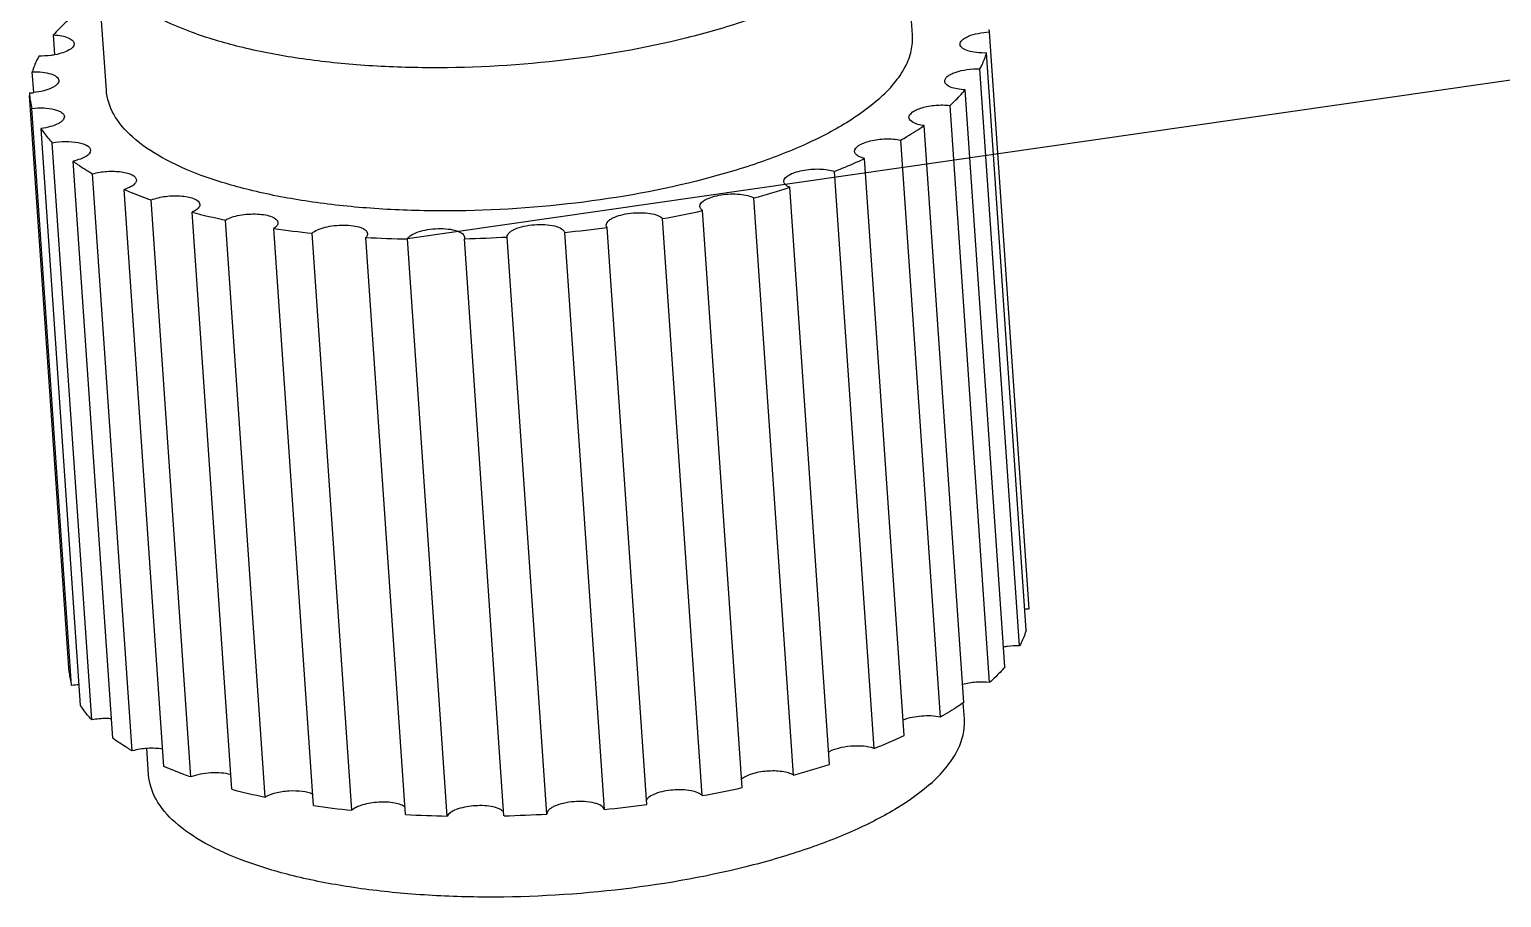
# Model space of a CAD drawing. Extents: x -425 to 6552, y -3049 to 3105.
# Drawn here: x -97.57 to -91.03, y -1718.68 to -1714.82 of the extents above; entities that cross this region are included whole.
import ezdxf

# ---------------------------------------------------------------- set-up
doc = ezdxf.new("R2010")
doc.units = 0
doc.layers.get('0').update_dxf_attribs({"linetype": 'CONTINUOUS'})
doc.layers.add('DIM', color=1, linetype='CONTINUOUS')

msp = doc.modelspace()

# ---------------------------------------------------------------- linework, layer by layer
at = {"color": 7, "linetype": 'CONTINUOUS'}
for p, q in [((-93.643, -1714.8454), (-93.6867, -1714.2092)), ((-97.2256, -1715.0916), (-97.2693, -1714.4554)), ((-97.4539, -1714.9343), (-97.46, -1714.8463)), ((-93.3013, -1714.8329), (-93.3018, -1714.8219)), ((-93.125, -1717.3973), (-93.3013, -1714.8329)), ((-93.1376, -1717.4909), (-93.3139, -1714.9265)), ((-97.5484, -1715.1025), (-97.5547, -1715.0104)), ((-93.1669, -1717.5612), (-93.3432, -1714.9968)), ((-97.5674, -1715.104), (-97.5668, -1715.115)), ((-93.2324, -1717.655), (-93.4086, -1715.0906)), ((-97.3906, -1717.6794), (-97.5668, -1715.115)), ((-97.3806, -1717.737), (-97.5568, -1715.1726)), ((-93.3002, -1717.7238), (-93.4764, -1715.1594)), ((-97.3398, -1717.8264), (-97.516, -1715.262)), ((-93.4157, -1717.8137), (-93.5919, -1715.2493)), ((-97.2899, -1717.8903), (-97.4661, -1715.3259)), ((-93.5191, -1717.8781), (-93.6953, -1715.3137)), ((-97.1975, -1717.9715), (-97.3737, -1715.4071)), ((-93.6795, -1717.9601), (-93.8557, -1715.3957)), ((-97.1104, -1718.0279), (-97.2867, -1715.4635)), ((-93.8139, -1718.0173), (-93.9902, -1715.4529)), ((-96.9704, -1718.0974), (-97.1467, -1715.533)), ((-94.1719, -1718.1353), (-94.3481, -1715.5709)), ((-94.0123, -1718.0879), (-94.1885, -1715.5235)), ((-96.85, -1718.144), (-97.0262, -1715.5796)), ((-96.6685, -1718.1987), (-96.8448, -1715.6343)), ((-94.3995, -1718.1914), (-94.5758, -1715.627)), ((-96.52, -1718.2333), (-96.6962, -1715.6689)), ((-94.8243, -1718.2661), (-95.0005, -1715.7017)), ((-94.5773, -1718.227), (-94.7536, -1715.6626)), ((-96.305, -1718.2709), (-96.4812, -1715.7065)), ((-96.1348, -1718.292), (-96.311, -1715.7276)), ((-95.8957, -1718.3108), (-96.0719, -1715.7464)), ((-95.7113, -1718.3175), (-95.8876, -1715.7531)), ((-95.6338, -1715.7454), (-95.6347, -1715.7523)), ((-95.4585, -1718.3167), (-95.6347, -1715.7523)), ((-95.268, -1718.3088), (-95.4443, -1715.7444)), ((-95.0125, -1718.2884), (-95.1888, -1715.724)), ((-93.4126, -1717.8854), (-93.4175, -1717.8149)), ((-97.0379, -1718.1345), (-97.046, -1718.0174))]:
    msp.add_line(p, q, dxfattribs=at)
for centre, radius, start, end in [((-97.5859, -1714.7517), 0.3528, 273.01675, 276.10737), ((-97.2815, -1715.0951), 0.286, 184.00104, 195.72557), ((-95.3938, -1711.7612), 3.9506, 285.34779, 287.76298), ((-96.1002, -1712.7731), 2.9565, 255.41405, 258.37026), ((-95.6631, -1710.6641), 5.0806, 280.31207, 282.35741), ((-95.7702, -1710.0059), 5.7476, 275.8054, 277.69519), ((-95.8761, -1711.5282), 4.2219, 261.75957, 264.08674), ((-95.7869, -1710.4742), 5.2799, 266.90617, 268.90798), ((-95.7837, -1709.8961), 5.8581, 271.45691, 273.32138), ((-93.1065, -1717.7496), 0.3528, 93.01675, 96.10737), ((-97.1052, -1717.6595), 0.286, 184.00104, 195.72557), ((-97.3431, -1718.0869), 0.352, 90.48617, 96.12168), ((-94.7614, -1715.6029), 2.5937, 291.42741, 294.65504), ((-95.192, -1714.4114), 3.8612, 285.31981, 287.79096), ((-95.9035, -1715.2495), 3.0468, 255.45786, 258.32645), ((-95.4732, -1713.2964), 5.0113, 280.29795, 282.37154), ((-95.6893, -1714.0074), 4.3077, 261.78275, 264.06356), ((-95.6085, -1712.9791), 5.3394, 266.91732, 268.89683), ((-95.6074, -1712.4605), 5.8581, 271.45691, 273.32138), ((-95.5939, -1712.5703), 5.7476, 275.8054, 277.69519)]:
    msp.add_arc(centre, radius, start, end, dxfattribs=at)
for points, knots in [([(-93.8361, -1714.4951), (-93.8805, -1714.5347), (-93.9871, -1714.6101), (-94.1745, -1714.7058), (-94.3981, -1714.7914), (-94.7472, -1714.8917), (-95.2257, -1714.9738), (-95.7187, -1714.9994), (-96.1083, -1714.9829), (-96.3794, -1714.9525), (-96.6251, -1714.9051), (-96.8389, -1714.8419), (-97.0152, -1714.7647), (-97.1499, -1714.6749), (-97.2403, -1714.5727), (-97.2668, -1714.4928), (-97.2693, -1714.4554)], [0, 0, 0, 0, 0.048013, 0.104718, 0.169432, 0.240927, 0.397623, 0.559976, 0.638313, 0.712179, 0.779885, 0.84004, 0.891706, 0.934644, 0.96979, 1, 1, 1, 1]), ([(-97.3922, -1714.7775), (-97.3984, -1714.7831), (-97.4221, -1714.805), (-97.4444, -1714.8283), (-97.46, -1714.8463)], [0, 0, 0, 0, 0.260101, 1, 1, 1, 1]), ([(-97.46, -1714.8463), (-97.4479, -1714.8469), (-97.4253, -1714.8495), (-97.3936, -1714.8572), (-97.3693, -1714.8721), (-97.3685, -1714.8843)], [0, 0, 0, 0, 0.352295, 0.644696, 1, 1, 1, 1]), ([(-93.7924, -1715.1312), (-93.7679, -1715.1094), (-93.7244, -1715.0654), (-93.6746, -1714.9931), (-93.6457, -1714.9194), (-93.6414, -1714.8692), (-93.643, -1714.8454)], [0, 0, 0, 0, 0.295066, 0.554249, 0.785074, 1, 1, 1, 1]), ([(-93.4317, -1714.8884), (-93.4322, -1714.8814), (-93.4246, -1714.8697), (-93.4101, -1714.8595), (-93.3867, -1714.8479), (-93.3499, -1714.8377), (-93.3182, -1714.8338), (-93.3013, -1714.8329)], [0, 0, 0, 0, 0.140004, 0.23986, 0.36167, 0.659983, 1, 1, 1, 1]), ([(-97.3685, -1714.8843), (-97.3677, -1714.8965), (-97.3896, -1714.9145), (-97.42, -1714.9265), (-97.4419, -1714.9322), (-97.4538, -1714.9344)], [0, 0, 0, 0, 0.355336, 0.647732, 1, 1, 1, 1]), ([(-93.3139, -1714.9265), (-93.3289, -1714.927), (-93.3568, -1714.9261), (-93.3896, -1714.9202), (-93.4105, -1714.912), (-93.424, -1714.9041), (-93.4313, -1714.8946), (-93.4317, -1714.8884)], [0, 0, 0, 0, 0.344809, 0.639155, 0.758557, 0.857044, 1, 1, 1, 1]), ([(-97.5255, -1714.9401), (-97.5286, -1714.9459), (-97.5401, -1714.9686), (-97.5494, -1714.9923), (-97.5547, -1715.0104)], [0, 0, 0, 0, 0.258447, 1, 1, 1, 1]), ([(-97.4538, -1714.9344), (-97.4596, -1714.9355), (-97.4833, -1714.9393), (-97.5074, -1714.9406), (-97.5255, -1714.9401)], [0, 0, 0, 0, 0.24649, 1, 1, 1, 1]), ([(-93.3432, -1714.9968), (-93.34, -1714.991), (-93.3286, -1714.9684), (-93.3192, -1714.9446), (-93.3139, -1714.9265)], [0, 0, 0, 0, 0.258447, 1, 1, 1, 1]), ([(-97.5547, -1715.0104), (-97.5397, -1715.0099), (-97.5118, -1715.0108), (-97.479, -1715.0167), (-97.4581, -1715.0249), (-97.4446, -1715.0328), (-97.4374, -1715.0423), (-97.4369, -1715.0486)], [0, 0, 0, 0, 0.344809, 0.639155, 0.758557, 0.857044, 1, 1, 1, 1]), ([(-93.5001, -1715.0526), (-93.5007, -1715.0445), (-93.4905, -1715.0312), (-93.4725, -1715.0204), (-93.4434, -1715.0081), (-93.3997, -1714.9986), (-93.3625, -1714.9963), (-93.3432, -1714.9968)], [0, 0, 0, 0, 0.138068, 0.240879, 0.36684, 0.670452, 1, 1, 1, 1]), ([(-97.4369, -1715.0486), (-97.4365, -1715.0548), (-97.4424, -1715.0652), (-97.4547, -1715.0748), (-97.4743, -1715.0858), (-97.5059, -1715.0962), (-97.5335, -1715.1009), (-97.5484, -1715.1025)], [0, 0, 0, 0, 0.142928, 0.241416, 0.360757, 0.655067, 1, 1, 1, 1]), ([(-93.7924, -1715.1312), (-93.8368, -1715.1708), (-93.9434, -1715.2462), (-94.1307, -1715.3419), (-94.3543, -1715.4275), (-94.7035, -1715.5279), (-95.182, -1715.6099), (-95.6749, -1715.6356), (-96.0646, -1715.619), (-96.3357, -1715.5887), (-96.5814, -1715.5412), (-96.7951, -1715.478), (-96.9714, -1715.4008), (-97.1061, -1715.311), (-97.1966, -1715.2088), (-97.2231, -1715.1289), (-97.2256, -1715.0916)], [0, 0, 0, 0, 0.048013, 0.104718, 0.169432, 0.240927, 0.397623, 0.559976, 0.638313, 0.712179, 0.779885, 0.84004, 0.891706, 0.934644, 0.96979, 1, 1, 1, 1]), ([(-93.4086, -1715.0906), (-93.4207, -1715.09), (-93.4433, -1715.0874), (-93.4751, -1715.0797), (-93.4993, -1715.0648), (-93.5001, -1715.0526)], [0, 0, 0, 0, 0.352295, 0.644696, 1, 1, 1, 1]), ([(-93.4764, -1715.1594), (-93.4702, -1715.1538), (-93.4466, -1715.1319), (-93.4242, -1715.1086), (-93.4086, -1715.0906)], [0, 0, 0, 0, 0.260101, 1, 1, 1, 1]), ([(-97.5568, -1715.1726), (-97.5392, -1715.1707), (-97.5057, -1715.1696), (-97.4659, -1715.1742), (-97.4394, -1715.1826), (-97.4226, -1715.1907), (-97.4128, -1715.2016), (-97.4123, -1715.2089)], [0, 0, 0, 0, 0.337408, 0.637299, 0.760224, 0.860819, 1, 1, 1, 1]), ([(-93.6587, -1715.2136), (-93.6593, -1715.2043), (-93.646, -1715.1894), (-93.6244, -1715.1781), (-93.5997, -1715.1691), (-93.571, -1715.1625), (-93.5295, -1715.1571), (-93.4974, -1715.1571), (-93.4764, -1715.1594)], [0, 0, 0, 0, 0.138378, 0.245337, 0.376301, 0.525529, 0.685154, 1, 1, 1, 1]), ([(-97.4123, -1715.2089), (-97.4119, -1715.2148), (-97.4172, -1715.2248), (-97.4285, -1715.2342), (-97.4466, -1715.2449), (-97.4761, -1715.2552), (-97.502, -1715.2601), (-97.516, -1715.262)], [0, 0, 0, 0, 0.144574, 0.242704, 0.361232, 0.653896, 1, 1, 1, 1]), ([(-93.5919, -1715.2493), (-93.601, -1715.248), (-93.6177, -1715.2447), (-93.6418, -1715.2364), (-93.658, -1715.2232), (-93.6587, -1715.2136)], [0, 0, 0, 0, 0.348964, 0.634422, 1, 1, 1, 1]), ([(-97.516, -1715.262), (-97.5125, -1715.2675), (-97.4974, -1715.2899), (-97.4801, -1715.3108), (-97.4661, -1715.3259)], [0, 0, 0, 0, 0.241001, 1, 1, 1, 1]), ([(-93.9005, -1715.3642), (-93.9012, -1715.3537), (-93.8844, -1715.3374), (-93.8589, -1715.3256), (-93.8298, -1715.3165), (-93.7967, -1715.3106), (-93.7513, -1715.307), (-93.7169, -1715.309), (-93.6953, -1715.3137)], [0, 0, 0, 0, 0.140926, 0.253279, 0.390202, 0.54373, 0.703749, 1, 1, 1, 1]), ([(-93.6953, -1715.3137), (-93.6862, -1715.3085), (-93.6511, -1715.288), (-93.6168, -1715.2663), (-93.5919, -1715.2493)], [0, 0, 0, 0, 0.258349, 1, 1, 1, 1]), ([(-97.4661, -1715.3259), (-97.4466, -1715.3222), (-97.408, -1715.3186), (-97.3615, -1715.3214), (-97.3294, -1715.3296), (-97.309, -1715.3379), (-97.2961, -1715.35), (-97.2956, -1715.3584)], [0, 0, 0, 0, 0.325723, 0.630814, 0.758155, 0.862056, 1, 1, 1, 1]), ([(-97.2956, -1715.3584), (-97.2948, -1715.3698), (-97.3144, -1715.3871), (-97.3425, -1715.399), (-97.3627, -1715.4047), (-97.3737, -1715.4071)], [0, 0, 0, 0, 0.357577, 0.648036, 1, 1, 1, 1]), ([(-93.8557, -1715.3957), (-93.862, -1715.3942), (-93.8733, -1715.3905), (-93.8901, -1715.3824), (-93.9, -1715.3715), (-93.9005, -1715.3642)], [0, 0, 0, 0, 0.338684, 0.616336, 1, 1, 1, 1]), ([(-97.3737, -1715.4071), (-97.367, -1715.412), (-97.3388, -1715.432), (-97.3094, -1715.4504), (-97.2867, -1715.4635)], [0, 0, 0, 0, 0.240424, 1, 1, 1, 1]), ([(-93.9902, -1715.4529), (-93.9786, -1715.4483), (-93.9334, -1715.4302), (-93.8886, -1715.4109), (-93.8557, -1715.3957)], [0, 0, 0, 0, 0.256197, 1, 1, 1, 1]), ([(-97.2867, -1715.4635), (-97.266, -1715.4577), (-97.2335, -1715.4527), (-97.1905, -1715.4517), (-97.1599, -1715.4539), (-97.1329, -1715.4594), (-97.1088, -1715.4676), (-97.0926, -1715.4808), (-97.0919, -1715.4904)], [0, 0, 0, 0, 0.309846, 0.469649, 0.620095, 0.752694, 0.861096, 1, 1, 1, 1]), ([(-97.0919, -1715.4904), (-97.0913, -1715.4994), (-97.1037, -1715.5138), (-97.1243, -1715.525), (-97.1387, -1715.5305), (-97.1467, -1715.533)], [0, 0, 0, 0, 0.369977, 0.653254, 1, 1, 1, 1]), ([(-94.2149, -1715.4979), (-94.2157, -1715.4861), (-94.1949, -1715.4684), (-94.1656, -1715.4565), (-94.132, -1715.4475), (-94.0949, -1715.4425), (-94.0569, -1715.4414), (-94.0217, -1715.4444), (-93.9998, -1715.4494), (-93.9902, -1715.4529)], [0, 0, 0, 0, 0.145468, 0.264423, 0.408181, 0.566176, 0.725778, 0.874142, 1, 1, 1, 1]), ([(-94.1885, -1715.5235), (-94.1923, -1715.5219), (-94.2033, -1715.5168), (-94.2143, -1715.5063), (-94.2149, -1715.4979)], [0, 0, 0, 0, 0.325253, 1, 1, 1, 1]), ([(-97.1467, -1715.533), (-97.1371, -1715.5371), (-97.0974, -1715.5538), (-97.057, -1715.5689), (-97.0262, -1715.5796)], [0, 0, 0, 0, 0.242276, 1, 1, 1, 1]), ([(-97.0262, -1715.5796), (-97.0056, -1715.5712), (-96.9714, -1715.5639), (-96.9251, -1715.5604), (-96.8903, -1715.5614), (-96.8589, -1715.5662), (-96.831, -1715.5743), (-96.811, -1715.5884), (-96.8102, -1715.5993)], [0, 0, 0, 0, 0.290086, 0.450099, 0.604936, 0.743777, 0.85794, 1, 1, 1, 1]), ([(-94.5882, -1715.6089), (-94.5891, -1715.5957), (-94.564, -1715.5768), (-94.5308, -1715.5647), (-94.4927, -1715.5561), (-94.4519, -1715.5524), (-94.4118, -1715.5533), (-94.3769, -1715.5588), (-94.3562, -1715.5661), (-94.3481, -1715.5709)], [0, 0, 0, 0, 0.152163, 0.279115, 0.430751, 0.593466, 0.751835, 0.891103, 1, 1, 1, 1]), ([(-96.8102, -1715.5993), (-96.81, -1715.6024), (-96.8122, -1715.6116), (-96.8249, -1715.6242), (-96.8373, -1715.631), (-96.8448, -1715.6343)], [0, 0, 0, 0, 0.179894, 0.524453, 1, 1, 1, 1]), ([(-95.004, -1715.6922), (-95.0044, -1715.6862), (-94.9988, -1715.676), (-94.987, -1715.6665), (-94.9682, -1715.6556), (-94.9376, -1715.6453), (-94.8959, -1715.6377), (-94.8518, -1715.6354), (-94.8106, -1715.6385), (-94.7774, -1715.6465), (-94.7591, -1715.6564), (-94.7536, -1715.6626)], [0, 0, 0, 0, 0.06631, 0.111653, 0.166499, 0.301892, 0.46122, 0.627464, 0.78231, 0.909615, 1, 1, 1, 1]), ([(-94.5758, -1715.627), (-94.5776, -1715.6257), (-94.5833, -1715.6211), (-94.5878, -1715.6141), (-94.5882, -1715.6089)], [0, 0, 0, 0, 0.296289, 1, 1, 1, 1]), ([(-96.6962, -1715.6689), (-96.6875, -1715.6638), (-96.6669, -1715.6552), (-96.6324, -1715.6467), (-96.594, -1715.642), (-96.5555, -1715.6413), (-96.5197, -1715.6454), (-96.4879, -1715.6531), (-96.4637, -1715.668), (-96.4628, -1715.6802)], [0, 0, 0, 0, 0.12109, 0.267002, 0.426349, 0.585706, 0.731657, 0.852798, 1, 1, 1, 1]), ([(-96.4628, -1715.6802), (-96.4627, -1715.6824), (-96.4643, -1715.6936), (-96.4739, -1715.7016), (-96.4812, -1715.7065)], [0, 0, 0, 0, 0.202632, 1, 1, 1, 1]), ([(-96.311, -1715.7276), (-96.3044, -1715.7214), (-96.2856, -1715.7107), (-96.2522, -1715.6998), (-96.2122, -1715.6927), (-96.1704, -1715.6903), (-96.1302, -1715.6933), (-96.0945, -1715.7006), (-96.0658, -1715.716), (-96.0649, -1715.7296)], [0, 0, 0, 0, 0.103716, 0.239967, 0.397762, 0.561854, 0.715958, 0.845495, 1, 1, 1, 1]), ([(-95.4443, -1715.7444), (-95.4447, -1715.7378), (-95.438, -1715.7267), (-95.4247, -1715.7168), (-95.4032, -1715.7055), (-95.369, -1715.6952), (-95.3094, -1715.6864), (-95.2507, -1715.6886), (-95.2049, -1715.7035), (-95.1904, -1715.7171), (-95.1888, -1715.724)], [0, 0, 0, 0, 0.069484, 0.118195, 0.17746, 0.32322, 0.491749, 0.81163, 0.925809, 1, 1, 1, 1]), ([(-96.0649, -1715.7296), (-96.0648, -1715.731), (-96.0651, -1715.7372), (-96.0687, -1715.7429), (-96.0719, -1715.7464)], [0, 0, 0, 0, 0.226233, 1, 1, 1, 1]), ([(-95.8876, -1715.7531), (-95.884, -1715.7461), (-95.8682, -1715.733), (-95.8373, -1715.72), (-95.7968, -1715.7105), (-95.7521, -1715.7062), (-95.7086, -1715.7076), (-95.6759, -1715.7135), (-95.6549, -1715.7217), (-95.6415, -1715.7296), (-95.6342, -1715.7391), (-95.6338, -1715.7454)], [0, 0, 0, 0, 0.08531, 0.208976, 0.362763, 0.530233, 0.692181, 0.830471, 0.886546, 0.932815, 1, 1, 1, 1]), ([(-93.1376, -1717.4909), (-93.1394, -1717.4968), (-93.1473, -1717.521), (-93.1578, -1717.5442), (-93.1669, -1717.5612)], [0, 0, 0, 0, 0.242402, 1, 1, 1, 1]), ([(-93.1669, -1717.5612), (-93.185, -1717.5607), (-93.2091, -1717.562), (-93.2327, -1717.5658), (-93.2386, -1717.5669)], [0, 0, 0, 0, 0.75351, 1, 1, 1, 1]), ([(-93.2324, -1717.655), (-93.2374, -1717.6608), (-93.2589, -1717.6849), (-93.282, -1717.7074), (-93.3002, -1717.7238)], [0, 0, 0, 0, 0.240149, 1, 1, 1, 1]), ([(-93.3002, -1717.7238), (-93.3206, -1717.7216), (-93.3615, -1717.7215), (-93.4019, -1717.728), (-93.4214, -1717.7335)], [0, 0, 0, 0, 0.503397, 1, 1, 1, 1]), ([(-97.2899, -1717.8903), (-97.2947, -1717.8851), (-97.3127, -1717.8649), (-97.329, -1717.8432), (-97.3398, -1717.8264)], [0, 0, 0, 0, 0.259629, 1, 1, 1, 1]), ([(-93.4157, -1717.8137), (-93.4238, -1717.8192), (-93.4576, -1717.8417), (-93.4923, -1717.8628), (-93.5191, -1717.8781)], [0, 0, 0, 0, 0.241673, 1, 1, 1, 1]), ([(-97.2033, -1717.8853), (-97.2104, -1717.8848), (-97.2393, -1717.8837), (-97.2684, -1717.8862), (-97.2899, -1717.8903)], [0, 0, 0, 0, 0.245194, 1, 1, 1, 1]), ([(-93.5191, -1717.8781), (-93.5466, -1717.8722), (-93.603, -1717.8709), (-93.6587, -1717.881), (-93.6843, -1717.8913)], [0, 0, 0, 0, 0.504801, 1, 1, 1, 1]), ([(-93.5638, -1718.1747), (-93.539, -1718.1526), (-93.495, -1718.1081), (-93.4446, -1718.0349), (-93.4154, -1717.9603), (-93.411, -1717.9095), (-93.4126, -1717.8854)], [0, 0, 0, 0, 0.295066, 0.554249, 0.785074, 1, 1, 1, 1]), ([(-97.1104, -1718.0279), (-97.1182, -1718.0235), (-97.148, -1718.0058), (-97.1768, -1717.9866), (-97.1975, -1717.9715)], [0, 0, 0, 0, 0.259732, 1, 1, 1, 1]), ([(-96.9756, -1718.0202), (-96.9977, -1718.0165), (-97.0434, -1718.0151), (-97.0885, -1718.0218), (-97.1104, -1718.0279)], [0, 0, 0, 0, 0.49622, 1, 1, 1, 1]), ([(-93.8139, -1718.0173), (-93.8289, -1718.0119), (-93.8638, -1718.0059), (-93.9177, -1718.006), (-93.9703, -1718.0144), (-94.003, -1718.0257), (-94.0162, -1718.0335)], [0, 0, 0, 0, 0.230841, 0.506291, 0.778352, 1, 1, 1, 1]), ([(-96.85, -1718.144), (-96.8605, -1718.1403), (-96.901, -1718.1259), (-96.9411, -1718.11), (-96.9704, -1718.0974)], [0, 0, 0, 0, 0.257715, 1, 1, 1, 1]), ([(-94.1719, -1718.1353), (-94.1786, -1718.1313), (-94.1952, -1718.1249), (-94.2352, -1718.1169), (-94.2912, -1718.1164), (-94.3461, -1718.1257), (-94.3828, -1718.14), (-94.3972, -1718.1489), (-94.4024, -1718.154)], [0, 0, 0, 0, 0.097516, 0.219634, 0.508234, 0.792087, 0.908824, 1, 1, 1, 1]), ([(-93.5638, -1718.1747), (-93.6087, -1718.2147), (-93.7166, -1718.291), (-93.9062, -1718.3879), (-94.1325, -1718.4745), (-94.4858, -1718.576), (-94.9699, -1718.6591), (-95.4688, -1718.685), (-95.8631, -1718.6682), (-96.1374, -1718.6375), (-96.386, -1718.5895), (-96.6023, -1718.5256), (-96.7807, -1718.4474), (-96.917, -1718.3566), (-97.0086, -1718.2532), (-97.0353, -1718.1723), (-97.0379, -1718.1345)], [0, 0, 0, 0, 0.048013, 0.104718, 0.169432, 0.240927, 0.397623, 0.559976, 0.638313, 0.712179, 0.779885, 0.84004, 0.891706, 0.934644, 0.96979, 1, 1, 1, 1]), ([(-96.6729, -1718.1338), (-96.6861, -1718.1299), (-96.7156, -1718.1253), (-96.7615, -1718.1249), (-96.8074, -1718.1306), (-96.8368, -1718.1386), (-96.85, -1718.144)], [0, 0, 0, 0, 0.229802, 0.494865, 0.762602, 1, 1, 1, 1]), ([(-96.3081, -1718.2212), (-96.3223, -1718.2143), (-96.3579, -1718.2066), (-96.414, -1718.2052), (-96.4703, -1718.2131), (-96.5057, -1718.2249), (-96.52, -1718.2333)], [0, 0, 0, 0, 0.217652, 0.493018, 0.772196, 1, 1, 1, 1]), ([(-95.0125, -1718.2884), (-95.0142, -1718.2815), (-95.0287, -1718.2679), (-95.0745, -1718.253), (-95.1331, -1718.2508), (-95.1927, -1718.2596), (-95.2269, -1718.2699), (-95.2484, -1718.2812), (-95.2618, -1718.2911), (-95.2685, -1718.3022), (-95.268, -1718.3088)], [0, 0, 0, 0, 0.074191, 0.18837, 0.508251, 0.67678, 0.82254, 0.881805, 0.930516, 1, 1, 1, 1]), ([(-94.5773, -1718.227), (-94.5824, -1718.2213), (-94.5988, -1718.212), (-94.6426, -1718.2004), (-94.7073, -1718.1992), (-94.7706, -1718.2107), (-94.8099, -1718.2291), (-94.823, -1718.2411), (-94.8259, -1718.2475)], [0, 0, 0, 0, 0.086068, 0.205632, 0.510506, 0.808729, 0.921172, 1, 1, 1, 1]), ([(-95.8975, -1718.2786), (-95.903, -1718.2739), (-95.9183, -1718.2661), (-95.9578, -1718.256), (-96.016, -1718.254), (-96.074, -1718.2627), (-96.1136, -1718.2773), (-96.1291, -1718.2867), (-96.1348, -1718.292)], [0, 0, 0, 0, 0.087675, 0.203356, 0.491198, 0.784228, 0.905702, 1, 1, 1, 1]), ([(-95.4647, -1718.2959), (-95.4703, -1718.2905), (-95.4872, -1718.2817), (-95.531, -1718.2709), (-95.5947, -1718.2701), (-95.6567, -1718.2816), (-95.6952, -1718.2996), (-95.7082, -1718.3113), (-95.7113, -1718.3175)], [0, 0, 0, 0, 0.089225, 0.210672, 0.514554, 0.809363, 0.920995, 1, 1, 1, 1])]:
    msp.add_open_spline(points, degree=3, knots=knots, dxfattribs=at)
msp.add_open_spline([(-95.0005, -1715.7017), (-95.0024, -1715.6989), (-95.0038, -1715.6956), (-95.004, -1715.6922)], degree=3, dxfattribs=at)
at = {"layer": 'DIM', "color": 1, "linetype": 'CONTINUOUS'}
msp.add_line((-77.0981, -1713.0473), (-95.8876, -1715.7531), dxfattribs=at)

doc.saveas('drawing.dxf')
